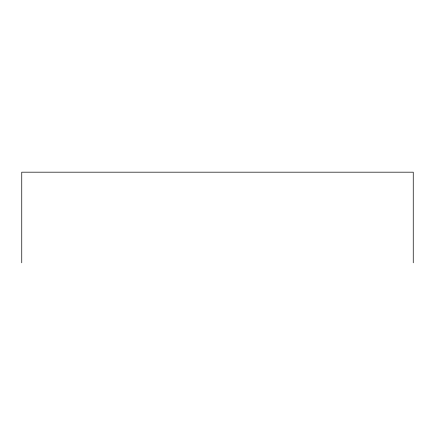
<?xml version="1.0" encoding="UTF-8"?>
<svg xmlns="http://www.w3.org/2000/svg" width="435" height="435" viewBox="0 0 435 435"><rect width="100%" height="100%" fill="white"/><g stroke="black" fill="none" stroke-linecap="round" stroke-linejoin="round"><path stroke-width="0.65" d="M413.25 262.816L413.25 172.184L21.75 172.184L21.75 262.816"/></g></svg>
